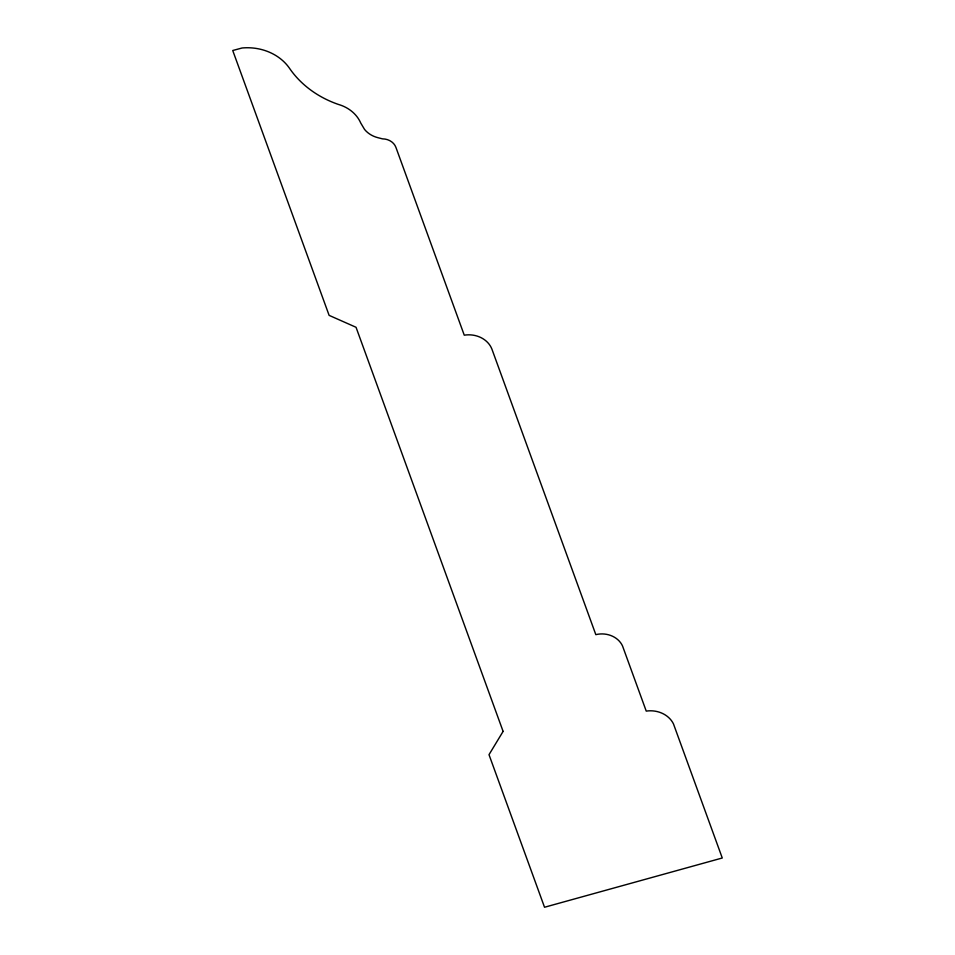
<?xml version="1.0" encoding="UTF-8"?>
<svg xmlns="http://www.w3.org/2000/svg" width="955" height="955" viewBox="0 0 955 955"><rect width="100%" height="100%" fill="white"/><g stroke="black" fill="none" stroke-linecap="round" stroke-linejoin="round"><path stroke-width="1.43" d="M503.106 731.399L489.008 754.677L544.529 907.25L722.267 857.996L673.466 723.89A25.188 21.69 -1.8 0 0 646.237 711.105L622.529 645.962A22.383 19.267 -1.8 0 0 595.825 634.645L491.956 349.244A24.627 21.201 -1.8 0 0 464.261 335.181L395.931 147.404A14.325 12.331 -1.8 0 0 382.489 138.857L378.001 137.711A25.224 21.714 -1.8 0 1 364.571 129.45L360.751 123.052A36.577 31.479 -1.8 0 0 338.225 104.37A101.158 87.072 -1.8 0 1 289.353 68.068A49.505 42.605 -1.8 0 0 242.104 47.989L232.734 50.508L329.117 315.365L356.036 327.279L503.106 731.399"/></g></svg>
